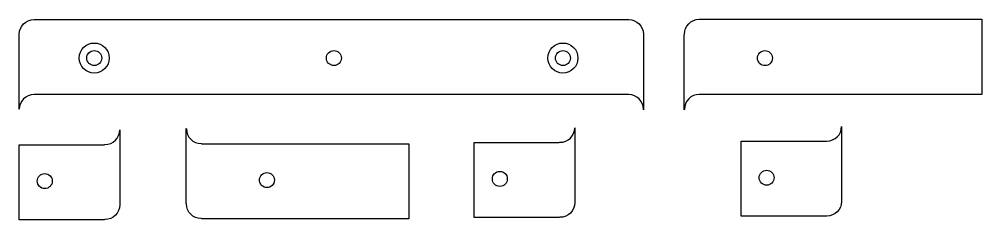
# Model space of a CAD drawing. Extents: x 0 to 193, y 210 to 250.
import ezdxf

# ---------------------------------------------------------------- set-up
doc = ezdxf.new("R2010")
doc.units = 0
doc.layers.add('LAYER_1', color=7, linetype='CONTINUOUS')

# ---------------------------------------------------------------- blocks, each defined once
blk = doc.blocks.new('BLOCK_2')
at = {"layer": 'LAYER_1', "color": 7}
for points, knots in [([(161.64, 210.73), (161.64, 210.73), (161.69, 210.73), (161.69, 210.73), (163.31, 210.73), (164.64, 212.04), (164.65, 213.65), (164.65, 213.65), (164.65, 228.63), (164.65, 228.63), (164.64, 227.02), (163.31, 225.71), (161.69, 225.71), (161.69, 225.71), (161.64, 225.71), (161.64, 225.71), (161.64, 225.71), (161.54, 225.67), (161.54, 225.67), (161.54, 225.67), (144.53, 225.67), (144.53, 225.67), (144.53, 225.67), (144.53, 210.68), (144.53, 210.68), (144.53, 210.68), (161.54, 210.68), (161.54, 210.68), (161.54, 210.68), (161.64, 210.73), (161.64, 210.73)], [0, 0, 0, 0, 1, 1, 1, 2, 2, 2, 3, 3, 3, 4, 4, 4, 5, 5, 5, 6, 6, 6, 7, 7, 7, 8, 8, 8, 9, 9, 9, 10, 10, 10, 10]), ([(149.64, 216.9), (150.46, 216.9), (151.14, 217.57), (151.14, 218.4), (151.14, 219.23), (150.46, 219.9), (149.64, 219.9), (148.81, 219.9), (148.14, 219.23), (148.14, 218.4), (148.14, 217.57), (148.81, 216.9), (149.64, 216.9)], [0, 0, 0, 0, 1, 1, 1, 2, 2, 2, 3, 3, 3, 4, 4, 4, 4])]:
    blk.add_open_spline(points, degree=3, knots=knots, dxfattribs=at)
blk = doc.blocks.new('BLOCK_3')
at = {"layer": 'LAYER_1', "color": 7}
for points, knots in [([(17.11, 210.04), (17.11, 210.04), (17.16, 210.04), (17.16, 210.04), (18.78, 210.04), (20.11, 211.35), (20.12, 212.97), (20.12, 212.97), (20.12, 227.95), (20.12, 227.95), (20.11, 226.34), (18.78, 225.03), (17.16, 225.03), (17.16, 225.03), (17.11, 225.03), (17.11, 225.03), (17.11, 225.03), (17.01, 224.99), (17.01, 224.99), (17.01, 224.99), (0, 224.99), (0, 224.99), (0, 224.99), (0, 210), (0, 210), (0, 210), (17.01, 210), (17.01, 210), (17.01, 210), (17.11, 210.04), (17.11, 210.04)], [0, 0, 0, 0, 1, 1, 1, 2, 2, 2, 3, 3, 3, 4, 4, 4, 5, 5, 5, 6, 6, 6, 7, 7, 7, 8, 8, 8, 9, 9, 9, 10, 10, 10, 10]), ([(5.11, 216.22), (5.94, 216.22), (6.61, 216.89), (6.61, 217.72), (6.61, 218.55), (5.94, 219.22), (5.11, 219.22), (4.28, 219.22), (3.61, 218.55), (3.61, 217.72), (3.61, 216.89), (4.28, 216.22), (5.11, 216.22)], [0, 0, 0, 0, 1, 1, 1, 2, 2, 2, 3, 3, 3, 4, 4, 4, 4])]:
    blk.add_open_spline(points, degree=3, knots=knots, dxfattribs=at)
blk = doc.blocks.new('BLOCK_4')
at = {"layer": 'LAYER_1', "color": 7}
for points, knots in [([(136.14, 250.06), (134.51, 250.04), (133.19, 248.69), (133.19, 247.06), (133.19, 247.06), (133.14, 246.96), (133.14, 246.96), (133.14, 246.96), (133.14, 231.96), (133.14, 231.96), (133.14, 231.96), (133.19, 232.06), (133.19, 232.06), (133.19, 233.69), (134.51, 235.04), (136.14, 235.06), (136.14, 235.06), (192.71, 235.06), (192.71, 235.06), (192.71, 235.06), (192.71, 250.06), (192.71, 250.06), (192.71, 250.06), (136.14, 250.06), (136.14, 250.06)], [0, 0, 0, 0, 1, 1, 1, 2, 2, 2, 3, 3, 3, 4, 4, 4, 5, 5, 5, 6, 6, 6, 7, 7, 7, 8, 8, 8, 8]), ([(149.3, 240.8), (150.13, 240.8), (150.8, 241.47), (150.8, 242.3), (150.8, 243.13), (150.13, 243.8), (149.3, 243.8), (148.47, 243.8), (147.8, 243.13), (147.8, 242.3), (147.8, 241.47), (148.47, 240.8), (149.3, 240.8)], [0, 0, 0, 0, 1, 1, 1, 2, 2, 2, 3, 3, 3, 4, 4, 4, 4])]:
    blk.add_open_spline(points, degree=3, knots=knots, dxfattribs=at)
blk = doc.blocks.new('BLOCK_5')
at = {"layer": 'LAYER_1', "color": 7}
for points, knots in [([(108.22, 210.48), (108.22, 210.48), (108.27, 210.48), (108.27, 210.48), (109.89, 210.48), (111.22, 211.79), (111.23, 213.41), (111.23, 213.41), (111.23, 228.39), (111.23, 228.39), (111.22, 226.78), (109.89, 225.47), (108.27, 225.47), (108.27, 225.47), (108.22, 225.47), (108.22, 225.47), (108.22, 225.47), (108.12, 225.43), (108.12, 225.43), (108.12, 225.43), (91.11, 225.43), (91.11, 225.43), (91.11, 225.43), (91.11, 210.44), (91.11, 210.44), (91.11, 210.44), (108.12, 210.44), (108.12, 210.44), (108.12, 210.44), (108.22, 210.48), (108.22, 210.48)], [0, 0, 0, 0, 1, 1, 1, 2, 2, 2, 3, 3, 3, 4, 4, 4, 5, 5, 5, 6, 6, 6, 7, 7, 7, 8, 8, 8, 9, 9, 9, 10, 10, 10, 10]), ([(96.22, 216.66), (97.05, 216.66), (97.72, 217.33), (97.72, 218.16), (97.72, 218.99), (97.05, 219.66), (96.22, 219.66), (95.39, 219.66), (94.72, 218.99), (94.72, 218.16), (94.72, 217.33), (95.39, 216.66), (96.22, 216.66)], [0, 0, 0, 0, 1, 1, 1, 2, 2, 2, 3, 3, 3, 4, 4, 4, 4])]:
    blk.add_open_spline(points, degree=3, knots=knots, dxfattribs=at)
blk = doc.blocks.new('BLOCK_6')
at = {"layer": 'LAYER_1', "color": 7}
for points, knots in [([(36.55, 225.18), (36.55, 225.18), (36.45, 225.23), (36.45, 225.23), (36.45, 225.23), (36.41, 225.23), (36.41, 225.23), (34.8, 225.23), (33.48, 226.54), (33.47, 228.15), (33.47, 228.15), (33.43, 228.24), (33.43, 228.24), (33.43, 228.24), (33.43, 213.36), (33.43, 213.36), (33.43, 213.36), (33.43, 213.26), (33.43, 213.26), (33.43, 213.26), (33.47, 213.16), (33.47, 213.16), (33.48, 211.55), (34.8, 210.24), (36.41, 210.24), (36.41, 210.24), (36.45, 210.24), (36.45, 210.24), (36.45, 210.24), (36.55, 210.2), (36.55, 210.2), (36.55, 210.2), (78.02, 210.2), (78.02, 210.2), (78.02, 210.2), (78.02, 225.18), (78.02, 225.18), (78.02, 225.18), (36.55, 225.18), (36.55, 225.18)], [0, 0, 0, 0, 1, 1, 1, 2, 2, 2, 3, 3, 3, 4, 4, 4, 5, 5, 5, 6, 6, 6, 7, 7, 7, 8, 8, 8, 9, 9, 9, 10, 10, 10, 11, 11, 11, 12, 12, 12, 13, 13, 13, 13]), ([(49.59, 216.42), (50.41, 216.42), (51.09, 217.09), (51.09, 217.92), (51.09, 218.75), (50.41, 219.42), (49.59, 219.42), (48.76, 219.42), (48.09, 218.75), (48.09, 217.92), (48.09, 217.09), (48.76, 216.42), (49.59, 216.42)], [0, 0, 0, 0, 1, 1, 1, 2, 2, 2, 3, 3, 3, 4, 4, 4, 4])]:
    blk.add_open_spline(points, degree=3, knots=knots, dxfattribs=at)
blk = doc.blocks.new('BLOCK_7')
at = {"layer": 'LAYER_1', "color": 7}
for points, knots in [([(3.01, 249.99), (3.01, 249.99), (2.96, 249.99), (2.96, 249.99), (1.34, 249.99), (0.01, 248.68), (0, 247.07), (0, 247.07), (0, 232.08), (0, 232.08), (0.01, 233.7), (1.34, 235.01), (2.96, 235.01), (2.96, 235.01), (3.01, 235.01), (3.01, 235.01), (3.01, 235.01), (3.11, 235.05), (3.11, 235.05), (3.11, 235.05), (17.91, 235.05), (17.91, 235.05), (17.91, 235.05), (17.91, 235.01), (17.91, 235.01), (17.91, 235.01), (93.75, 235.01), (93.75, 235.01), (93.75, 235.01), (93.75, 235.05), (93.75, 235.05), (93.75, 235.05), (121.89, 235.05), (121.89, 235.05), (121.89, 235.05), (121.98, 235.01), (121.98, 235.01), (121.98, 235.01), (122.03, 235.01), (122.03, 235.01), (123.64, 235.01), (124.96, 233.7), (124.97, 232.09), (124.97, 232.09), (125.01, 231.99), (125.01, 231.99), (125.01, 231.99), (125.01, 246.87), (125.01, 246.87), (125.01, 246.87), (125.01, 246.97), (125.01, 246.97), (125.01, 246.97), (124.97, 247.07), (124.97, 247.07), (124.96, 248.68), (123.64, 249.99), (122.03, 249.99), (122.03, 249.99), (121.98, 249.99), (121.98, 249.99), (121.98, 249.99), (121.89, 250.04), (121.89, 250.04), (121.89, 250.04), (93.75, 250.04), (93.75, 250.04), (93.75, 250.04), (80.42, 250.04), (80.42, 250.04), (80.42, 250.04), (20.12, 250.04), (20.12, 250.04), (20.12, 250.04), (17.91, 250.04), (17.91, 250.04), (17.91, 250.04), (3.11, 250.04), (3.11, 250.04), (3.11, 250.04), (3.01, 249.99), (3.01, 249.99)], [0, 0, 0, 0, 1, 1, 1, 2, 2, 2, 3, 3, 3, 4, 4, 4, 5, 5, 5, 6, 6, 6, 7, 7, 7, 8, 8, 8, 9, 9, 9, 10, 10, 10, 11, 11, 11, 12, 12, 12, 13, 13, 13, 14, 14, 14, 15, 15, 15, 16, 16, 16, 17, 17, 17, 18, 18, 18, 19, 19, 19, 20, 20, 20, 21, 21, 21, 22, 22, 22, 23, 23, 23, 24, 24, 24, 25, 25, 25, 26, 26, 26, 27, 27, 27, 27]), ([(15.01, 245.32), (13.36, 245.32), (12.01, 243.98), (12.01, 242.32), (12.01, 240.66), (13.36, 239.32), (15.01, 239.32), (16.67, 239.32), (18.01, 240.66), (18.01, 242.32), (18.01, 243.98), (16.67, 245.32), (15.01, 245.32)], [0, 0, 0, 0, 1, 1, 1, 2, 2, 2, 3, 3, 3, 4, 4, 4, 4]), ([(108.85, 245.32), (107.2, 245.32), (105.85, 243.98), (105.85, 242.32), (105.85, 240.66), (107.2, 239.32), (108.85, 239.32), (110.51, 239.32), (111.85, 240.66), (111.85, 242.32), (111.85, 243.98), (110.51, 245.32), (108.85, 245.32)], [0, 0, 0, 0, 1, 1, 1, 2, 2, 2, 3, 3, 3, 4, 4, 4, 4]), ([(15.01, 243.82), (14.19, 243.82), (13.51, 243.15), (13.51, 242.32), (13.51, 241.49), (14.19, 240.82), (15.01, 240.82), (15.84, 240.82), (16.51, 241.49), (16.51, 242.32), (16.51, 243.15), (15.84, 243.82), (15.01, 243.82)], [0, 0, 0, 0, 1, 1, 1, 2, 2, 2, 3, 3, 3, 4, 4, 4, 4]), ([(62.99, 243.82), (62.16, 243.82), (61.49, 243.15), (61.49, 242.32), (61.49, 241.49), (62.16, 240.82), (62.99, 240.82), (63.82, 240.82), (64.49, 241.49), (64.49, 242.32), (64.49, 243.15), (63.82, 243.82), (62.99, 243.82)], [0, 0, 0, 0, 1, 1, 1, 2, 2, 2, 3, 3, 3, 4, 4, 4, 4]), ([(108.85, 243.82), (108.03, 243.82), (107.35, 243.15), (107.35, 242.32), (107.35, 241.49), (108.03, 240.82), (108.85, 240.82), (109.68, 240.82), (110.35, 241.49), (110.35, 242.32), (110.35, 243.15), (109.68, 243.82), (108.85, 243.82)], [0, 0, 0, 0, 1, 1, 1, 2, 2, 2, 3, 3, 3, 4, 4, 4, 4])]:
    blk.add_open_spline(points, degree=3, knots=knots, dxfattribs=at)

msp = doc.modelspace()

# ---------------------------------------------------------------- block references
at = {"layer": 'LAYER_1'}
for name in ['BLOCK_7', 'BLOCK_4', 'BLOCK_3', 'BLOCK_6', 'BLOCK_5', 'BLOCK_2']:
    msp.add_blockref(name, (0, 0), dxfattribs=at)

doc.saveas('drawing.dxf')
